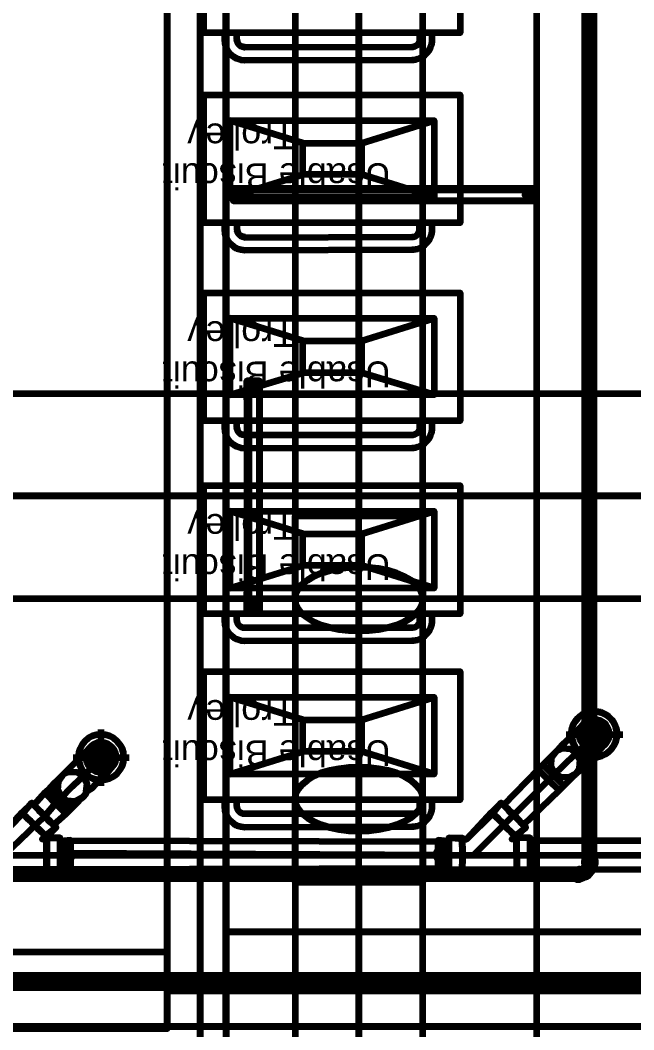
# Model space of a CAD drawing. Extents: x 0 to 1153, y 0 to 816.
# Drawn here: x 525.7 to 541.2, y 390.29 to 415.79 of the extents above; entities that cross this region are included whole.
import ezdxf

# ---------------------------------------------------------------- set-up
doc = ezdxf.new("R2010")
doc.units = 0
doc.header["$MEASUREMENT"] = 0
for name, color, linetype in [('Arch', 7, 'Continuous'), ('Hatch', 7, 'Continuous'), ('HVAC', 7, 'Continuous'), ('PIPE', 7, 'Continuous')]:
    doc.layers.add(name, color=color, linetype=linetype)
doc.styles.add('Arial', font='arial.ttf')

msp = doc.modelspace()

# ---------------------------------------------------------------- linework, layer by layer
at = {"layer": 'Arch', "color": 11, "linetype": 'Continuous', "lineweight": 211}
msp.add_line((538.755, 361.77), (538.755, 717.391), dxfattribs=at)
for points in [[(680.413, 571.108), (495.131, 571.108), (495.131, 427.429), (530.892, 427.429), (530.892, 390.377), (680.413, 390.377), (680.413, 438.446), (651.859, 438.446), (651.859, 484.897), (680.413, 484.897), (680.413, 571.108), (495.131, 571.108), (495.131, 427.429), (530.892, 427.429), (530.892, 390.377), (680.413, 390.377), (680.413, 438.446), (653.267, 438.446), (680.413, 438.446), (651.859, 438.446), (651.859, 484.897), (680.413, 484.897), (680.413, 571.108), (494.39, 571.108)], [(681.905, 390.377), (681.905, 484.897), (681.905, 390.377), (680.413, 390.377), (680.413, 388.885), (680.413, 390.377), (496.327, 390.377), (622.533, 390.377), (680.413, 390.377)], [(496.327, 427.429), (496.327, 425.947), (529.41, 425.947), (529.41, 391.276), (530.902, 391.276), (530.902, 425.947), (530.902, 390.377), (530.902, 425.947), (530.892, 427.429), (530.902, 427.429), (496.327, 427.429), (494.845, 427.429)], [(529.41, 425.947), (529.41, 392.25), (495.131, 392.25), (495.131, 425.947), (529.41, 425.947), (529.41, 392.25), (495.131, 392.25), (495.131, 425.947), (529.41, 425.947), (529.41, 390.313), (495.131, 390.313), (495.131, 425.947), (529.41, 425.947), (529.41, 390.313), (495.131, 390.313), (495.131, 425.947)], [(529.41, 390.377), (496.327, 390.377), (496.327, 425.947), (529.41, 425.947), (529.41, 390.377), (496.327, 390.377), (496.327, 425.947), (529.41, 425.947), (529.41, 390.377), (496.327, 390.377), (496.327, 425.947), (529.41, 425.947), (529.41, 390.377), (530.902, 390.377), (529.41, 390.377), (529.41, 425.947)], [(530.246, 425.101), (530.246, 388.885), (530.246, 425.101), (530.902, 425.101), (530.902, 388.885), (530.902, 425.101)], [(674.56, 391.276), (530.902, 391.276), (674.56, 391.276), (676.053, 391.276)]]:
    msp.add_lwpolyline(points, close=True, dxfattribs=at)
msp.add_lwpolyline([(530.902, 392.769), (674.56, 392.769), (530.902, 392.769), (530.902, 391.276)], dxfattribs=at)
at = {"layer": 'Hatch', "color": 251, "linetype": 'Continuous', "lineweight": 211}
for p, q in [((530.998, 413.258), (536.162, 413.258)), ((534.321, 412.686), (534.321, 411.893)), ((536.162, 411.321), (530.998, 411.321)), ((530.998, 408.263), (536.162, 408.263)), ((534.321, 407.691), (534.321, 406.887)), ((536.162, 406.326), (530.998, 406.326)), ((530.998, 403.394), (536.162, 403.394)), ((534.321, 402.823), (534.321, 402.018)), ((536.162, 401.447), (530.998, 401.447)), ((530.998, 398.695), (536.162, 398.695)), ((534.321, 398.124), (534.321, 397.32)), ((536.162, 396.748), (530.998, 396.748))]:
    msp.add_line(p, q, dxfattribs=at)
at = {"layer": 'Hatch', "color": 5, "linetype": 'Continuous', "lineweight": 211}
msp.add_line((504.635, 391.509), (614.839, 391.509), dxfattribs=at)
at = {"layer": 'Hatch', "color": 251, "linetype": 'Continuous', "lineweight": 211}
for points in [[(530.341, 418.698), (536.818, 418.698), (536.818, 415.47), (530.341, 415.47)], [(530.341, 413.904), (536.818, 413.904), (536.818, 410.676), (530.341, 410.676)], [(530.341, 408.908), (536.818, 408.908), (536.818, 405.67), (530.341, 405.67)], [(530.341, 404.04), (536.818, 404.04), (536.818, 400.801), (530.341, 400.801)], [(530.341, 399.341), (536.818, 399.341), (536.818, 396.102), (530.341, 396.102)]]:
    msp.add_lwpolyline(points, close=True, dxfattribs=at)
for points in [[(530.86, 415.47), (530.86, 415.306, 0.414203), (531.379, 414.782), (535.596, 414.793, 0.414237), (536.109, 415.306), (536.109, 415.47)], [(530.86, 410.676), (530.86, 410.512, 0.4142), (531.379, 409.988), (535.596, 409.999, 0.414233), (536.109, 410.512), (536.109, 410.676)], [(531.178, 410.676), (531.178, 410.512), (531.187, 410.45), (531.215, 410.396), (531.27, 410.345), (531.326, 410.322), (531.379, 410.305), (535.596, 410.317, 0.414195), (535.791, 410.512), (535.792, 410.676)], [(530.86, 405.67), (530.86, 405.506, 0.414204), (531.379, 404.982), (535.596, 404.993, 0.414237), (536.109, 405.506), (536.109, 405.67)], [(530.86, 400.801), (530.86, 400.637, 0.4142), (531.379, 400.113), (535.596, 400.124, 0.414234), (536.109, 400.637), (536.109, 400.801)], [(530.86, 396.102), (530.86, 395.938, 0.414204), (531.379, 395.414), (535.596, 395.425, 0.414236), (536.109, 395.938), (536.109, 396.102)]]:
    msp.add_lwpolyline(points, format="xyb", dxfattribs=at)
for points in [[(535.792, 415.47), (535.786, 415.259), (535.762, 415.203), (535.723, 415.157), (535.672, 415.125), (535.612, 415.111), (531.379, 415.1), (531.326, 415.116), (531.27, 415.139), (531.215, 415.19), (531.187, 415.244), (531.178, 415.306), (531.178, 415.47)], [(531.373, 415.11), (531.311, 415.12), (531.258, 415.148), (531.215, 415.19), (531.187, 415.244), (531.18, 415.274)], [(532.839, 412.686), (534.321, 412.686), (536.162, 413.258), (536.162, 411.321), (534.321, 411.893), (532.839, 411.893), (532.839, 412.686), (530.998, 413.258), (530.998, 411.321), (532.839, 411.893)], [(531.373, 410.316), (531.311, 410.326), (531.258, 410.354), (531.215, 410.396), (531.187, 410.45), (531.18, 410.48)], [(532.839, 407.691), (534.321, 407.691), (536.162, 408.263), (536.162, 406.326), (534.321, 406.887), (532.839, 406.887), (532.839, 407.691), (530.998, 408.263), (530.998, 406.326), (532.839, 406.887)], [(535.792, 405.67), (535.786, 405.459), (535.762, 405.403), (535.723, 405.357), (535.672, 405.325), (535.612, 405.311), (531.379, 405.31), (531.326, 405.316), (531.27, 405.339), (531.215, 405.39), (531.187, 405.444), (531.178, 405.506), (531.178, 405.67)], [(531.373, 405.31), (531.311, 405.32), (531.258, 405.348), (531.215, 405.39), (531.187, 405.444), (531.18, 405.474)], [(532.839, 402.823), (534.321, 402.823), (536.162, 403.394), (536.162, 401.447), (534.321, 402.018), (532.839, 402.018), (532.839, 402.823), (530.998, 403.394), (530.998, 401.447), (532.839, 402.018)], [(535.792, 400.801), (535.786, 400.59), (535.762, 400.534), (535.723, 400.489), (535.672, 400.457), (535.612, 400.442), (531.379, 400.442), (531.326, 400.447), (531.27, 400.471), (531.215, 400.522), (531.187, 400.575), (531.178, 400.637), (531.178, 400.801)], [(531.373, 400.442), (531.311, 400.452), (531.258, 400.479), (531.215, 400.522), (531.187, 400.575), (531.18, 400.606)], [(532.839, 398.124), (534.321, 398.124), (536.162, 398.695), (536.162, 396.748), (534.321, 397.32), (532.839, 397.32), (532.839, 398.124), (530.998, 398.695), (530.998, 396.748), (532.839, 397.32)], [(535.792, 396.102), (535.786, 395.891), (535.762, 395.835), (535.723, 395.79), (535.672, 395.758), (535.612, 395.743), (531.379, 395.743), (531.326, 395.748), (531.27, 395.772), (531.215, 395.823), (531.187, 395.876), (531.178, 395.938), (531.178, 396.102)], [(531.373, 395.743), (531.311, 395.753), (531.258, 395.78), (531.215, 395.823), (531.187, 395.876), (531.18, 395.907)]]:
    msp.add_lwpolyline(points, dxfattribs=at)
at = {"layer": 'Hatch', "color": 5, "linetype": 'Continuous', "lineweight": 211}
for points in [[(614.839, 391.361), (504.635, 391.361), (614.839, 391.35), (614.839, 391.668), (614.839, 391.361), (614.839, 391.668), (614.839, 391.35), (504.635, 391.35), (504.635, 391.668), (504.635, 391.361), (504.635, 391.668), (504.635, 391.35)], [(504.635, 391.668), (614.839, 391.668), (504.635, 391.668), (614.839, 391.668)]]:
    msp.add_lwpolyline(points, close=True, dxfattribs=at)
at = {"layer": 'HVAC', "color": 6, "linetype": 'Continuous', "lineweight": 211}
msp.add_line((534.257, 401.172), (534.257, 403.278), dxfattribs=at)
for points in [[(534.257, 423.587), (534.257, 423.873), (534.257, 423.587), (534.257, 421.481), (534.257, 403.278), (534.257, 421.481)], [(532.649, 421.481), (532.649, 403.278), (535.877, 403.278), (535.877, 401.172), (535.877, 403.278), (532.649, 403.278), (535.877, 403.278), (532.649, 403.278), (532.649, 401.172), (532.649, 396.124), (532.659, 396.251), (532.723, 396.367), (532.818, 396.483), (532.956, 396.6), (533.114, 396.695), (533.305, 396.78), (533.527, 396.843), (533.76, 396.886), (534.003, 396.917), (534.257, 396.928), (534.511, 396.917), (534.755, 396.886), (534.998, 396.843), (535.21, 396.78), (535.4, 396.695), (535.57, 396.6), (535.697, 396.483), (535.802, 396.367), (535.855, 396.251), (535.877, 396.124), (535.877, 394.018), (535.877, 396.124), (535.855, 395.997), (535.802, 395.87), (535.697, 395.753), (535.57, 395.647), (535.4, 395.552), (535.21, 395.467), (534.998, 395.404), (534.755, 395.351), (534.511, 395.319), (534.257, 395.309), (534.003, 395.319), (533.76, 395.351), (533.527, 395.404), (533.305, 395.467), (533.114, 395.552), (532.956, 395.647), (532.818, 395.753), (532.723, 395.87), (532.659, 395.997), (532.649, 396.124), (532.649, 394.018), (532.649, 389.964)], [(535.877, 389.964), (535.877, 394.018), (535.877, 396.124), (535.877, 401.172), (535.877, 403.278), (535.877, 421.481)], [(531.209, 411.438), (531.271, 411.378), (531.178, 411.385), (531.209, 411.438), (531.271, 411.378), (531.178, 411.385), (531.209, 411.438), (531.271, 411.378), (531.209, 411.332), (531.271, 411.378), (531.209, 411.438), (531.178, 411.385), (531.209, 411.332), (531.271, 411.378), (531.209, 411.438), (531.178, 411.385), (531.209, 411.332), (531.271, 411.378), (531.209, 411.438), (531.178, 411.385), (531.209, 411.332), (531.271, 411.378), (531.209, 411.438), (531.178, 411.385), (531.209, 411.332), (531.271, 411.378), (531.209, 411.438), (531.178, 411.385), (531.209, 411.332), (531.271, 411.378), (531.209, 411.438), (531.178, 411.385), (531.209, 411.332), (531.271, 411.378), (531.209, 411.438), (531.178, 411.385)], [(538.491, 411.438), (538.552, 411.378), (538.459, 411.385), (538.491, 411.438), (538.552, 411.378), (538.459, 411.385), (538.491, 411.438), (538.552, 411.378), (538.491, 411.332), (538.552, 411.378), (538.491, 411.438), (538.459, 411.385), (538.491, 411.332), (538.552, 411.378), (538.491, 411.438), (538.459, 411.385), (538.491, 411.332), (538.552, 411.378), (538.491, 411.438), (538.459, 411.385), (538.491, 411.332), (538.552, 411.378), (538.491, 411.438), (538.459, 411.385), (538.491, 411.332), (538.552, 411.378), (538.491, 411.438), (538.459, 411.385), (538.491, 411.332), (538.552, 411.378), (538.491, 411.438), (538.459, 411.385), (538.491, 411.332), (538.552, 411.378), (538.491, 411.438), (538.459, 411.385)], [(531.082, 411.226), (538.681, 411.226), (531.082, 411.226)], [(531.537, 406.495), (531.599, 406.566), (531.537, 406.495), (531.599, 406.566), (531.537, 406.495), (531.599, 406.566), (531.643, 406.495), (531.599, 406.566), (531.537, 406.495), (531.59, 406.463), (531.643, 406.495), (531.599, 406.566), (531.537, 406.495), (531.59, 406.463), (531.643, 406.495), (531.599, 406.566), (531.537, 406.495), (531.59, 406.463), (531.643, 406.495), (531.599, 406.566), (531.537, 406.495), (531.59, 406.463), (531.643, 406.495), (531.599, 406.566), (531.537, 406.495), (531.59, 406.463), (531.643, 406.495), (531.599, 406.566), (531.537, 406.495), (531.59, 406.463), (531.643, 406.495), (531.599, 406.566), (531.537, 406.495), (531.59, 406.463)], [(531.749, 400.865), (531.749, 406.686), (531.749, 400.865)], [(517.917, 401.182), (560.165, 401.182), (561.149, 401.182), (561.149, 406.358), (560.165, 406.358), (517.917, 406.358)], [(517.917, 403.775), (560.165, 403.775), (517.917, 403.775)], [(534.257, 394.018), (534.257, 396.124), (534.257, 401.172), (534.257, 396.124)], [(531.537, 400.992), (531.599, 401.063), (531.537, 400.992), (531.599, 401.063), (531.537, 400.992), (531.599, 401.063), (531.643, 400.992), (531.599, 401.063), (531.537, 400.992), (531.59, 400.96), (531.643, 400.992), (531.599, 401.063), (531.537, 400.992), (531.59, 400.96), (531.643, 400.992), (531.599, 401.063), (531.537, 400.992), (531.59, 400.96), (531.643, 400.992), (531.599, 401.063), (531.537, 400.992), (531.59, 400.96), (531.643, 400.992), (531.599, 401.063), (531.537, 400.992), (531.59, 400.96), (531.643, 400.992), (531.599, 401.063), (531.537, 400.992), (531.59, 400.96), (531.643, 400.992), (531.599, 401.063), (531.537, 400.992), (531.59, 400.96)], [(534.257, 389.964), (534.257, 394.018), (534.257, 389.964)]]:
    msp.add_lwpolyline(points, dxfattribs=at)
for points in [[(538.681, 411.501), (531.082, 411.501), (538.681, 411.543), (538.681, 411.226), (538.681, 411.543), (531.082, 411.543), (531.082, 411.226), (531.082, 411.543)], [(531.474, 406.686), (531.474, 400.865), (531.431, 406.686), (531.749, 406.686), (531.431, 406.686), (531.431, 400.865), (531.749, 400.865), (531.431, 400.865)], [(532.659, 401.045), (532.649, 401.172), (532.659, 401.299), (532.723, 401.426), (532.818, 401.542), (532.956, 401.648), (533.114, 401.743), (533.305, 401.828), (533.527, 401.891), (533.76, 401.944), (534.003, 401.966), (534.257, 401.976), (534.511, 401.966), (534.755, 401.944), (534.998, 401.891), (535.21, 401.828), (535.4, 401.743), (535.57, 401.648), (535.697, 401.542), (535.802, 401.426), (535.855, 401.299), (535.877, 401.172), (535.855, 401.045), (535.802, 400.918), (535.697, 400.801), (535.57, 400.696), (535.4, 400.6), (535.21, 400.516), (534.998, 400.452), (534.755, 400.399), (534.511, 400.378), (534.257, 400.368), (534.003, 400.378), (533.76, 400.399), (533.527, 400.452), (533.305, 400.516), (533.114, 400.6), (532.956, 400.696), (532.818, 400.801), (532.723, 400.918), (532.659, 401.045), (532.649, 401.172), (532.649, 403.278), (535.877, 403.278), (532.649, 403.278), (535.877, 403.278), (532.649, 403.278), (532.649, 401.172), (532.659, 401.299), (532.723, 401.426), (532.818, 401.542), (532.956, 401.648), (533.114, 401.743), (533.305, 401.828), (533.527, 401.891), (533.76, 401.944), (534.003, 401.966), (534.257, 401.976), (534.511, 401.966), (534.755, 401.944), (534.998, 401.891), (535.21, 401.828), (535.4, 401.743), (535.57, 401.648), (535.697, 401.542), (535.802, 401.426), (535.855, 401.299), (535.877, 401.172), (535.855, 401.045), (535.802, 400.918), (535.697, 400.801), (535.57, 400.696), (535.4, 400.6), (535.21, 400.516), (534.998, 400.452), (534.755, 400.399), (534.511, 400.378), (534.257, 400.368), (534.003, 400.378), (533.76, 400.399), (533.527, 400.452), (533.305, 400.516), (533.114, 400.6), (532.956, 400.696), (532.818, 400.801), (532.723, 400.918), (532.659, 401.045), (532.649, 401.172), (532.659, 401.299), (532.723, 401.426), (532.818, 401.542), (532.956, 401.648), (533.114, 401.743), (533.305, 401.828), (533.527, 401.891), (533.76, 401.944), (534.003, 401.966), (534.257, 401.976), (534.511, 401.966), (534.755, 401.944), (534.998, 401.891), (535.21, 401.828), (535.4, 401.743), (535.57, 401.648), (535.697, 401.542), (535.802, 401.426), (535.855, 401.299), (535.877, 401.172), (535.855, 401.045), (535.802, 400.918), (535.697, 400.801), (535.57, 400.696), (535.4, 400.6), (535.21, 400.516), (534.998, 400.452), (534.755, 400.399), (534.511, 400.378), (534.257, 400.368), (534.003, 400.378), (533.76, 400.399), (533.527, 400.452), (533.305, 400.516), (533.114, 400.6), (532.956, 400.696), (532.818, 400.801), (532.723, 400.918), (532.659, 401.045), (532.723, 400.918), (532.818, 400.801), (532.956, 400.696), (533.114, 400.6), (533.305, 400.516), (533.527, 400.452), (533.76, 400.399), (534.003, 400.378), (534.257, 400.368), (534.511, 400.378), (534.755, 400.399), (534.998, 400.452), (535.21, 400.516), (535.4, 400.6), (535.57, 400.696), (535.697, 400.801), (535.802, 400.918), (535.855, 401.045), (535.877, 401.172), (535.855, 401.299), (535.802, 401.426), (535.697, 401.542), (535.57, 401.648), (535.4, 401.743), (535.21, 401.828), (534.998, 401.891), (534.755, 401.944), (534.511, 401.966), (534.257, 401.976), (534.003, 401.966), (533.76, 401.944), (533.527, 401.891), (533.305, 401.828), (533.114, 401.743), (532.956, 401.648), (532.818, 401.542), (532.723, 401.426), (532.659, 401.299), (532.649, 401.172)], [(535.877, 394.018), (532.649, 394.018), (532.649, 396.124), (532.659, 396.251), (532.723, 396.367), (532.818, 396.483), (532.956, 396.6), (533.114, 396.695), (533.305, 396.78), (533.527, 396.843), (533.76, 396.886), (534.003, 396.917), (534.257, 396.928), (534.511, 396.917), (534.755, 396.886), (534.998, 396.843), (535.21, 396.78), (535.4, 396.695), (535.57, 396.6), (535.697, 396.483), (535.802, 396.367), (535.855, 396.251), (535.877, 396.124), (535.855, 395.997), (535.802, 395.87), (535.697, 395.753), (535.57, 395.647), (535.4, 395.552), (535.21, 395.467), (534.998, 395.404), (534.755, 395.351), (534.511, 395.319), (534.257, 395.309), (534.003, 395.319), (533.76, 395.351), (533.527, 395.404), (533.305, 395.467), (533.114, 395.552), (532.956, 395.647), (532.818, 395.753), (532.723, 395.87), (532.659, 395.997), (532.649, 396.124), (532.659, 396.251), (532.723, 396.367), (532.818, 396.483), (532.956, 396.6), (533.114, 396.695), (533.305, 396.78), (533.527, 396.843), (533.76, 396.886), (534.003, 396.917), (534.257, 396.928), (534.511, 396.917), (534.755, 396.886), (534.998, 396.843), (535.21, 396.78), (535.4, 396.695), (535.57, 396.6), (535.697, 396.483), (535.802, 396.367), (535.855, 396.251), (535.877, 396.124), (535.855, 395.997), (535.802, 395.87), (535.697, 395.753), (535.57, 395.647), (535.4, 395.552), (535.21, 395.467), (534.998, 395.404), (534.755, 395.351), (534.511, 395.319), (534.257, 395.309), (534.003, 395.319), (533.76, 395.351), (533.527, 395.404), (533.305, 395.467), (533.114, 395.552), (532.956, 395.647), (532.818, 395.753), (532.723, 395.87), (532.659, 395.997), (532.649, 396.124), (532.649, 394.018), (535.877, 394.018), (532.649, 394.018), (535.877, 394.018), (532.649, 394.018), (535.877, 394.018), (532.649, 394.018)], [(532.659, 395.997), (532.723, 395.87), (532.818, 395.753), (532.956, 395.647), (533.114, 395.552), (533.305, 395.467), (533.527, 395.404), (533.76, 395.351), (534.003, 395.319), (534.257, 395.309), (534.511, 395.319), (534.755, 395.351), (534.998, 395.404), (535.21, 395.467), (535.4, 395.552), (535.57, 395.647), (535.697, 395.753), (535.802, 395.87), (535.855, 395.997), (535.877, 396.124), (535.855, 396.251), (535.802, 396.367), (535.697, 396.483), (535.57, 396.6), (535.4, 396.695), (535.21, 396.78), (534.998, 396.843), (534.755, 396.886), (534.511, 396.917), (534.257, 396.928), (534.003, 396.917), (533.76, 396.886), (533.527, 396.843), (533.305, 396.78), (533.114, 396.695), (532.956, 396.6), (532.818, 396.483), (532.723, 396.367), (532.659, 396.251), (532.649, 396.124)]]:
    msp.add_lwpolyline(points, close=True, dxfattribs=at)
for p in [(531.178, 411.385), (531.178, 411.385), (531.178, 411.385), (531.209, 411.332), (531.209, 411.332), (531.209, 411.332), (531.273, 411.438), (531.273, 411.438), (531.273, 411.438), (531.273, 411.332), (531.273, 411.332), (531.273, 411.332), (531.304, 411.385), (531.304, 411.385), (531.304, 411.385), (538.459, 411.385), (538.459, 411.385), (538.459, 411.385), (538.491, 411.332), (538.491, 411.332), (538.491, 411.332), (538.554, 411.438), (538.554, 411.438), (538.554, 411.438), (538.554, 411.332), (538.554, 411.332), (538.554, 411.332), (538.586, 411.385), (538.586, 411.385), (538.586, 411.385), (531.537, 406.548), (531.537, 406.548), (531.537, 406.548), (531.59, 406.58), (531.59, 406.58), (531.59, 406.58), (531.643, 406.548), (531.643, 406.548), (531.643, 406.548), (531.643, 406.495), (531.643, 406.495), (531.643, 406.495), (531.59, 406.463), (531.59, 406.463), (531.59, 406.463), (531.537, 401.055), (531.537, 401.055), (531.537, 401.055), (531.59, 401.087), (531.59, 401.087), (531.59, 401.087), (531.59, 400.96), (531.59, 400.96), (531.59, 400.96), (531.643, 401.055), (531.643, 401.055), (531.643, 401.055), (531.643, 400.992), (531.643, 400.992), (531.643, 400.992)]:
    msp.add_point(p, dxfattribs=at)
at = {"layer": 'PIPE', "color": 3, "linetype": 'Continuous', "lineweight": 211}
for p, q in [((540.184, 399.5), (540.004, 399.5)), ((540.205, 397.044), (540.205, 398.473)), ((527.749, 396.452), (527.749, 397.88)), ((539.496, 397.753), (540.925, 397.753)), ((527.039, 397.171), (528.458, 397.171)), ((539.21, 397.288), (539.168, 397.245)), ((526.754, 396.706), (526.711, 396.663)), ((539.708, 396.716), (539.739, 396.759)), ((527.24, 396.134), (527.283, 396.166)), ((526.722, 395.891), (526.68, 395.923)), ((538.184, 395.213), (538.205, 395.192)), ((538.247, 395.076), (538.237, 395.139)), ((536.416, 394.822), (536.258, 394.822)), ((538.586, 394.346), (538.586, 394.705)), ((539.634, 394.134), (539.634, 394.314))]:
    msp.add_line(p, q, dxfattribs=at)
for points in [[(539.761, 394.219), (539.829, 394.229), (539.892, 394.237), (539.949, 394.258), (540.013, 394.305), (540.06, 394.369), (540.081, 394.426), (540.099, 394.483), (540.099, 394.568), (540.099, 422.741), (540.099, 394.568), (540.205, 394.568), (540.205, 422.741)], [(539.962, 422.741), (539.962, 394.568), (539.962, 394.483), (539.962, 394.568), (540.205, 394.568), (540.237, 394.483), (540.237, 394.568), (539.962, 394.568), (540.099, 394.568)], [(540.184, 399.33), (540.004, 399.33), (540.004, 399.5), (540.004, 399.33), (540.004, 399.5), (540.184, 399.5), (540.184, 399.33), (540.184, 399.5), (540.184, 399.33), (540.004, 399.33), (540.004, 399.5), (540.004, 399.33), (540.046, 399.5), (540.142, 399.5), (540.184, 399.33), (540.184, 399.5), (540.184, 399.33), (540.036, 399.415), (540.098, 399.468), (540.163, 399.415), (540.036, 399.415), (540.163, 399.415), (540.184, 399.33), (540.086, 399.32), (540.004, 399.33), (540.036, 399.415), (540.018, 399.486), (540.062, 399.516), (540.118, 399.518), (540.165, 399.491), (540.163, 399.415), (540.105, 399.374), (540.036, 399.415), (540.163, 399.415), (540.036, 399.415), (540.008, 399.473), (540.036, 399.415), (540.008, 399.473), (540.048, 399.51), (540.102, 399.52), (540.153, 399.501), (540.163, 399.415), (540.184, 399.33), (540.126, 399.325), (540.07, 399.323), (540.004, 399.33), (540.036, 399.415), (540.079, 399.465), (540.163, 399.415), (540.036, 399.415), (540.163, 399.415), (540.184, 399.33), (540.163, 399.415), (540.184, 399.33), (540.086, 399.32), (540.004, 399.33), (540.036, 399.415), (540.018, 399.486), (540.062, 399.516), (540.118, 399.518), (540.165, 399.491), (540.163, 399.415), (540.105, 399.374), (540.036, 399.415), (540.163, 399.415), (540.036, 399.415), (540.008, 399.473), (540.036, 399.415), (540.008, 399.473), (540.048, 399.51), (540.102, 399.52), (540.153, 399.501), (540.163, 399.415), (540.184, 399.33), (540.126, 399.325), (540.07, 399.323), (540.004, 399.33), (540.036, 399.415), (540.153, 399.501), (540.102, 399.52), (540.046, 399.5), (540.004, 399.33), (540.184, 399.33), (540.163, 399.415), (540.184, 399.5), (540.184, 399.33), (540.142, 399.5), (540.046, 399.5), (540.004, 399.33), (540.036, 399.415), (540.163, 399.415), (540.079, 399.465), (540.036, 399.415), (540.098, 399.468), (540.163, 399.415), (540.105, 399.467), (540.036, 399.415), (540.163, 399.415), (540.163, 399.415), (540.036, 399.415), (540.163, 399.415), (540.036, 399.415), (540.163, 399.415)], [(540.2, 398.029), (540.163, 398.069), (540.131, 397.986), (540.06, 397.977), (540.02, 397.926), (539.969, 397.938), (539.957, 397.887), (539.909, 397.836), (539.86, 397.798), (539.844, 397.857), (539.905, 397.85), (539.954, 397.892), (540.005, 397.94), (540.02, 397.887), (540.058, 397.852), (540.12, 397.87), (540.058, 397.852), (540.094, 397.806)], [(540.2, 397.891), (540.131, 397.849), (540.058, 397.852), (540.008, 397.875), (539.952, 397.898), (539.994, 397.943), (540.022, 397.892), (539.955, 397.89), (539.908, 397.839), (539.956, 397.789), (539.963, 397.725), (540.014, 397.75), (540.064, 397.707), (540.127, 397.702), (540.097, 397.648), (540.059, 397.696), (540.12, 397.711), (540.163, 397.762), (540.214, 397.793), (540.231, 397.739), (540.214, 397.793), (540.164, 397.768), (540.131, 397.849), (540.091, 397.806), (540.06, 397.858), (540.131, 397.849), (540.2, 397.891), (540.167, 397.945), (540.23, 397.95), (540.164, 397.937), (540.113, 397.96), (540.058, 397.983), (540.1, 398.028), (540.127, 397.975), (540.163, 398.072), (540.217, 398.099), (540.231, 398.046), (540.286, 398.013), (540.349, 398.009), (540.402, 397.938), (540.458, 397.916), (540.509, 397.855), (540.571, 397.85), (540.544, 397.796), (540.502, 397.842), (540.452, 397.885), (540.389, 397.89), (540.35, 397.829), (540.29, 397.817), (540.302, 397.877), (540.353, 397.843), (540.319, 397.806), (540.346, 397.865), (540.386, 397.916), (540.336, 397.96), (540.28, 397.983), (540.2, 397.891), (540.164, 397.937), (540.222, 397.958), (540.2, 397.891), (540.234, 397.942), (540.279, 397.995), (540.23, 398.044), (540.167, 398.049), (540.194, 398.102), (540.236, 398.057), (540.286, 398.013), (540.349, 398.009), (540.325, 397.956), (540.402, 397.938), (540.458, 397.916), (540.425, 397.87), (540.509, 397.855), (540.571, 397.85), (540.544, 397.796), (540.47, 397.756), (540.418, 397.725), (540.469, 397.75), (540.519, 397.727), (540.574, 397.704), (540.532, 397.659), (540.506, 397.712), (540.568, 397.717), (540.547, 397.659), (540.459, 397.624), (540.41, 397.586), (540.394, 397.645), (540.336, 397.653), (540.28, 397.676), (540.23, 397.737), (540.167, 397.742), (540.191, 397.795), (540.237, 397.756), (540.164, 397.768), (540.131, 397.849), (540.097, 397.806), (540.058, 397.852), (540.008, 397.875), (539.957, 397.887), (539.909, 397.836), (539.875, 397.796), (539.958, 397.79), (540.014, 397.768), (539.972, 397.722), (539.945, 397.776), (539.906, 397.681), (539.846, 397.669), (539.855, 397.728), (539.856, 397.891), (539.94, 398.029)], [(540.2, 398.113), (540.255, 398.104), (540.303, 398.08), (540.341, 398.042), (540.361, 398.007)], [(539.898, 397.572), (539.863, 397.647), (539.85, 397.701), (539.903, 397.715), (539.863, 397.647), (539.898, 397.572), (539.949, 397.508), (540.037, 397.444), (540.088, 397.422), (540.142, 397.409), (540.2, 397.404), (540.145, 397.413), (540.086, 397.446), (540.045, 397.499), (540.027, 397.55), (540.027, 397.607), (540.045, 397.659), (539.988, 397.658), (540.023, 397.609), (540.067, 397.692), (540.108, 397.727), (540.158, 397.748), (540.094, 397.722), (540.128, 397.67), (540.068, 397.658), (540.128, 397.699), (540.171, 397.751), (540.242, 397.769), (540.288, 397.819), (540.29, 397.87), (540.34, 397.871), (540.28, 397.852), (540.316, 397.806), (540.255, 397.773), (540.303, 397.798), (540.341, 397.835), (540.386, 397.898), (540.348, 397.847), (540.369, 397.897), (540.374, 397.953), (540.288, 397.967), (540.313, 397.955)], [(540.538, 397.796), (540.504, 397.847), (540.504, 397.847)], [(539.978, 397.796), (540.012, 397.744), (539.951, 397.733), (539.978, 397.796), (539.96, 397.726), (540.012, 397.744), (540.062, 397.704), (540.022, 397.607), (540.045, 397.499), (540.086, 397.446), (540.145, 397.413), (540.2, 397.425), (540.166, 397.477), (540.226, 397.489), (540.164, 397.471), (540.113, 397.505), (540.058, 397.528), (540.008, 397.59), (539.952, 397.612), (539.902, 397.673), (539.839, 397.678), (539.866, 397.732), (539.908, 397.686), (539.958, 397.643), (540.02, 397.641), (540.01, 397.591), (540.074, 397.568), (540.163, 397.597), (540.222, 397.63), (540.163, 397.597), (540.211, 397.635), (540.163, 397.597), (540.2, 397.563)], [(540.205, 397.753), (540.205, 397.753), (540.205, 397.753)], [(540.316, 397.499), (540.281, 397.548), (540.34, 397.565), (540.388, 397.607), (540.422, 397.584)], [(540.433, 397.796), (540.47, 397.756), (540.517, 397.725), (540.454, 397.641), (540.405, 397.654), (540.283, 397.668), (540.31, 397.721), (540.283, 397.668), (540.316, 397.648)], [(527.965, 397.277), (527.931, 397.329), (527.884, 397.253), (527.846, 397.216), (527.798, 397.191), (527.86, 397.214), (527.825, 397.265), (527.886, 397.277), (527.881, 397.221), (527.877, 397.284), (527.824, 397.239), (527.785, 397.187), (527.743, 397.14), (527.709, 397.191), (527.769, 397.203), (527.707, 397.186), (527.657, 397.229), (527.594, 397.234), (527.618, 397.287), (527.663, 397.245), (527.591, 397.26), (527.54, 397.283), (527.452, 397.237), (527.501, 397.208), (527.557, 397.186), (527.515, 397.14), (527.488, 397.194), (527.547, 397.15), (527.599, 397.116), (527.601, 397.066), (527.555, 397.014), (527.495, 397.002), (527.507, 397.063), (527.435, 397.071), (527.379, 397.094), (527.399, 397.298), (527.484, 397.436), (527.556, 397.478), (527.631, 397.513), (527.686, 397.527), (527.706, 397.476), (527.743, 397.436)], [(527.521, 397.214), (527.555, 397.162), (527.495, 397.15), (527.555, 397.162), (527.651, 397.064), (527.651, 397.064), (527.555, 397.014), (527.495, 397.002), (527.507, 397.063), (527.558, 397.028), (527.485, 397.037), (527.435, 397.071), (527.379, 397.094), (527.421, 397.139), (527.447, 397.083), (527.521, 397.214), (527.435, 397.209), (527.379, 397.231), (527.421, 397.277), (527.521, 397.214), (527.59, 397.254), (527.641, 397.285), (527.658, 397.231), (527.641, 397.285), (527.591, 397.26), (527.54, 397.283), (527.486, 397.302), (527.524, 397.351), (527.555, 397.3), (527.491, 397.292), (527.452, 397.24), (527.521, 397.214), (527.507, 397.142), (527.555, 397.162), (527.651, 397.064), (527.651, 397.064), (527.651, 397.064), (527.651, 397.064), (527.651, 397.064), (527.627, 397.129)], [(527.39, 397.206), (527.399, 397.262), (527.417, 397.315), (527.457, 397.386), (527.512, 397.446), (527.58, 397.492), (527.512, 397.446), (527.457, 397.386), (527.417, 397.315), (527.399, 397.262), (527.39, 397.206), (527.399, 397.262), (527.452, 397.243), (527.39, 397.206), (527.415, 397.14), (527.45, 397.091), (527.437, 397.073)], [(527.627, 397.214), (527.59, 397.254), (527.485, 397.323), (527.54, 397.346), (527.485, 397.323), (527.521, 397.277)], [(527.631, 397.513), (527.686, 397.527), (527.743, 397.531), (527.798, 397.522), (527.846, 397.497), (527.884, 397.46), (527.913, 397.398), (527.917, 397.342), (527.904, 397.289), (527.917, 397.342), (527.913, 397.398), (527.86, 397.362), (527.825, 397.413), (527.828, 397.418)], [(540.2, 397.404), (540.142, 397.409), (540.088, 397.422), (540.037, 397.444), (539.969, 397.489)], [(527.965, 397.214), (528, 397.162), (527.939, 397.15), (527.965, 397.214), (527.879, 397.219), (527.824, 397.242), (527.78, 397.18), (527.731, 397.141), (527.715, 397.201), (527.776, 397.194), (527.749, 397.14), (527.018, 396.441), (526.711, 396.124), (526.447, 396.399), (526.711, 396.124), (526.976, 395.859), (526.754, 396.166), (526.881, 396.081), (527.092, 396.071), (527.283, 396.166), (527.367, 396.261), (527.293, 396.177), (527.24, 396.134), (527.135, 396.018), (526.976, 395.859), (526.711, 396.124), (526.595, 396.007), (526.33, 396.282), (526.595, 396.007), (526.86, 395.743), (526.595, 396.007), (526.68, 395.923), (526.754, 395.848), (526.817, 395.795), (526.595, 396.007), (526.468, 396.145), (526.404, 396.208), (526.341, 396.261), (526.468, 396.134), (526.5, 396.092), (526.542, 396.05), (526.595, 396.007)], [(527.521, 397.066), (527.555, 397.014), (527.588, 396.916), (527.663, 396.842), (527.663, 396.842), (527.743, 396.822)], [(527.86, 397.055), (527.825, 397.106), (527.886, 397.118), (527.86, 397.055), (527.933, 397.045), (527.985, 397.06), (527.934, 397.048), (527.884, 396.972), (527.824, 396.955), (527.86, 396.907)], [(528.071, 397.066), (528.036, 397.114), (528.036, 397.114)], [(528.071, 397.203), (528.037, 397.255), (528.037, 397.255)], [(527.743, 396.97), (527.708, 397.019), (527.767, 397.035), (527.743, 396.97), (527.765, 397.037), (527.708, 397.019), (527.673, 396.955), (527.63, 396.864), (527.688, 396.831), (527.743, 396.833), (527.709, 396.884), (527.769, 396.896), (527.707, 396.879), (527.673, 396.955), (527.601, 396.935), (527.673, 396.955), (527.637, 396.981)], [(537.157, 394.705), (538.163, 395.711), (539.052, 396.6), (538.163, 395.711), (538.417, 395.467), (539.316, 396.335), (539.433, 396.452), (538.903, 396.981), (538.787, 396.864), (537.908, 395.965), (538.163, 395.711), (538.417, 395.467), (538.332, 395.541), (538.279, 395.594), (538.226, 395.658), (538.163, 395.711), (537.908, 395.965), (537.856, 396.028), (537.612, 395.785), (536.988, 395.108), (536.871, 395.108), (536.533, 395.139), (536.871, 395.139), (536.871, 394.303), (536.533, 394.271), (536.871, 394.271), (538.237, 394.303), (538.586, 394.271), (538.237, 394.271), (536.871, 394.303), (536.871, 394.451), (536.882, 394.515), (536.882, 394.907), (536.871, 394.97), (536.871, 395.139), (536.871, 394.271), (536.871, 394.473), (536.882, 394.525), (536.882, 394.885), (536.871, 394.949), (536.871, 395.108), (536.871, 394.303), (536.871, 394.473), (536.882, 394.525), (536.882, 394.885), (536.871, 394.949), (536.871, 395.108), (536.988, 395.108), (537.644, 395.753), (537.856, 396.028), (537.908, 395.975), (537.951, 395.933), (537.993, 395.891), (538.046, 395.827), (538.163, 395.711), (538.258, 395.637), (538.311, 395.584), (538.353, 395.531), (538.417, 395.457), (538.469, 395.414), (538.237, 395.161), (538.586, 395.139), (538.237, 395.139), (538.12, 395.108), (538.205, 395.192), (538.48, 395.404), (538.427, 395.457), (538.353, 395.531), (538.427, 395.457), (538.48, 395.404), (538.427, 395.457), (538.353, 395.531), (538.311, 395.584), (538.258, 395.637), (538.163, 395.711), (538.088, 395.806), (538.036, 395.859), (537.951, 395.933), (537.877, 396.007), (537.951, 395.933), (538.036, 395.859), (538.088, 395.806), (538.163, 395.711), (538.046, 395.827), (537.993, 395.891), (537.951, 395.933), (537.877, 395.997), (537.951, 395.933), (537.993, 395.891)], [(525.293, 394.705), (526.32, 395.69), (526.373, 395.626), (526.426, 395.573), (526.479, 395.531), (526.606, 395.404), (526.341, 395.192), (526.256, 395.108), (526.373, 395.139), (526.711, 395.139), (526.362, 395.161), (526.606, 395.404), (526.553, 395.467), (526.86, 395.743), (526.976, 395.859), (526.711, 396.124), (526.447, 396.399), (526.33, 396.282), (526.045, 395.965), (525.992, 396.018), (525.748, 395.785), (525.124, 395.108)], [(525.124, 395.108), (525.769, 395.753), (525.992, 396.028), (526.034, 395.975), (526.32, 395.69), (526.595, 396.007), (526.32, 395.69), (526.034, 395.975), (526.436, 395.584), (526.479, 395.531), (526.606, 395.404), (526.531, 395.489), (526.479, 395.531), (526.436, 395.584), (526.076, 395.944), (526.034, 395.975), (525.992, 396.018), (526.034, 395.975), (525.992, 396.018), (526.203, 395.817), (526.246, 395.764), (526.32, 395.69), (526.373, 395.626), (526.426, 395.573), (526.479, 395.531), (526.606, 395.404)], [(525.791, 395.732), (525.844, 395.679), (525.791, 395.732), (525.748, 395.785), (525.844, 395.679), (525.875, 395.637), (525.928, 395.594), (525.981, 395.552), (526.14, 395.393), (526.182, 395.351), (526.224, 395.298), (526.267, 395.266), (526.33, 395.192), (525.971, 395.563), (525.928, 395.594), (525.844, 395.679), (525.748, 395.774), (525.844, 395.679), (525.875, 395.637), (525.928, 395.594), (525.992, 395.531), (526.045, 395.467), (526.108, 395.414), (526.362, 395.161), (526.108, 395.414), (526.045, 395.467), (525.992, 395.531), (525.928, 395.594), (525.875, 395.637), (525.844, 395.679), (525.748, 395.774), (525.844, 395.679), (525.928, 395.594), (525.971, 395.563), (526.32, 395.213), (526.224, 395.298), (526.172, 395.34), (526.129, 395.393), (526.076, 395.446), (525.928, 395.594), (525.875, 395.637), (525.844, 395.679), (525.791, 395.732), (525.844, 395.679), (525.875, 395.637), (525.928, 395.594), (525.981, 395.552), (526.14, 395.393), (526.182, 395.351), (526.224, 395.298), (526.267, 395.266), (526.33, 395.192), (526.373, 395.065), (526.362, 395.012), (526.362, 394.398), (526.373, 394.346), (526.373, 394.271), (526.373, 395.108), (526.373, 395.002), (526.362, 394.949), (526.362, 394.462), (526.373, 394.409), (526.373, 394.303), (526.373, 395.108), (526.256, 395.108), (526.341, 395.192), (526.288, 395.235), (526.224, 395.298), (526.172, 395.34), (526.129, 395.393), (526.076, 395.446), (525.928, 395.594), (525.875, 395.637)], [(526.299, 395.721), (526.426, 395.594), (526.457, 395.552), (526.553, 395.467), (526.299, 395.721), (526.246, 395.753), (526.203, 395.795), (526.172, 395.838), (526.045, 395.965)], [(526.849, 395.753), (526.828, 395.774), (526.775, 395.827)], [(538.078, 395.319), (538.025, 395.362), (537.919, 395.467), (537.866, 395.531), (537.813, 395.584), (537.76, 395.626), (537.718, 395.668), (537.644, 395.753), (537.718, 395.679), (537.665, 395.732), (537.612, 395.785), (537.76, 395.647), (537.803, 395.594), (537.898, 395.499), (537.951, 395.446), (538.025, 395.362), (538.163, 395.235), (538.078, 395.319), (538.163, 395.235), (538.205, 395.192), (538.078, 395.319), (538.025, 395.362), (537.961, 395.446), (537.898, 395.499), (537.845, 395.563), (537.792, 395.616), (537.707, 395.69), (537.633, 395.753), (537.707, 395.69), (537.75, 395.637), (537.919, 395.467), (537.983, 395.414), (538.025, 395.362), (538.078, 395.319), (538.205, 395.192), (538.12, 395.266), (538.078, 395.319), (538.025, 395.362), (537.983, 395.414), (537.919, 395.467), (537.75, 395.637), (537.707, 395.69), (537.665, 395.732), (537.612, 395.785), (537.739, 395.658), (537.792, 395.616), (537.845, 395.563), (537.898, 395.499), (537.961, 395.446), (538.025, 395.362), (538.078, 395.319), (538.205, 395.192), (538.12, 395.266), (538.078, 395.319), (538.025, 395.362), (537.919, 395.467), (537.866, 395.531), (537.813, 395.584), (537.76, 395.626), (537.718, 395.668), (537.686, 395.711), (537.644, 395.753), (537.718, 395.679), (537.76, 395.647), (537.803, 395.594), (537.898, 395.499), (537.951, 395.446), (538.025, 395.362), (538.078, 395.319), (538.163, 395.235), (538.237, 395.139), (538.247, 394.303), (538.247, 395.044), (538.237, 395.108), (538.237, 394.303), (538.247, 394.377), (538.247, 395.076), (538.237, 395.139), (538.247, 394.303), (538.237, 395.108), (538.237, 394.303), (538.247, 394.377), (538.247, 395.044), (538.237, 395.108), (538.12, 395.108), (538.205, 395.192), (538.12, 395.266)], [(538.48, 395.404), (538.417, 395.457), (538.385, 395.499), (538.332, 395.541), (538.279, 395.594), (538.226, 395.658), (538.163, 395.711)], [(526.341, 395.192), (526.32, 395.213), (526.33, 395.192)], [(526.711, 394.346), (526.722, 394.398), (526.711, 395.065), (526.711, 394.705), (526.711, 394.346), (526.711, 395.065), (526.711, 395.139), (526.711, 394.271), (526.711, 394.346), (526.711, 395.065), (526.711, 395.139), (526.711, 394.271), (526.711, 394.346), (536.522, 394.377), (536.522, 395.044), (526.711, 395.065), (526.711, 395.065)], [(536.533, 394.705), (526.76, 394.753), (526.825, 394.828), (526.875, 394.843), (526.817, 394.811), (526.817, 395.065), (526.834, 394.589), (526.886, 394.578), (526.964, 394.604), (527.008, 394.659), (527.018, 394.711), (527.003, 394.771), (526.976, 394.822), (526.976, 395.055), (526.976, 394.6), (526.886, 394.578), (526.834, 394.589), (526.764, 394.659), (526.76, 394.753), (526.755, 394.689), (526.773, 394.641), (526.834, 394.589), (526.886, 394.578), (526.956, 394.598), (526.993, 394.633), (527.014, 394.679), (527.016, 394.732), (526.993, 394.789), (526.956, 394.823), (526.907, 394.841), (526.993, 394.789), (526.949, 394.737), (526.949, 394.684), (526.897, 394.643), (526.953, 394.694), (526.918, 394.772), (526.837, 394.759), (526.825, 394.679), (526.886, 394.642), (526.834, 394.666), (526.779, 394.633), (526.755, 394.689), (526.76, 394.753), (526.844, 394.836), (526.897, 394.843), (526.956, 394.823), (527.003, 394.771), (527.018, 394.711), (527.008, 394.659), (526.964, 394.604), (526.886, 394.578), (526.986, 394.625), (527.014, 394.679), (527.016, 394.732), (526.993, 394.789), (526.956, 394.823), (526.907, 394.841), (526.854, 394.839), (526.808, 394.817), (526.76, 394.753), (526.76, 394.669), (526.834, 394.589), (526.886, 394.578), (526.834, 394.589), (526.779, 394.633), (526.823, 394.684), (526.823, 394.737), (526.875, 394.779), (526.819, 394.727), (526.854, 394.65), (526.935, 394.662), (526.947, 394.742), (526.886, 394.779), (526.938, 394.755), (526.993, 394.789), (527.016, 394.732), (527.014, 394.679), (526.986, 394.625), (526.886, 394.578), (526.834, 394.589), (526.768, 394.65), (526.76, 394.753), (526.808, 394.817), (526.864, 394.841), (526.76, 394.753), (526.755, 394.689), (526.779, 394.633), (526.834, 394.589), (526.886, 394.578), (526.964, 394.604), (526.998, 394.641), (527.018, 394.7), (527.011, 394.753), (526.979, 394.804), (526.937, 394.833), (526.886, 394.843), (526.937, 394.833), (526.993, 394.789), (526.949, 394.737), (526.949, 394.684), (526.897, 394.643), (526.953, 394.694), (526.918, 394.772), (526.837, 394.759), (526.825, 394.679), (526.886, 394.642), (526.834, 394.666), (526.779, 394.633), (526.755, 394.689), (526.76, 394.753), (526.844, 394.836), (526.897, 394.843), (526.956, 394.823), (527.003, 394.771), (527.018, 394.711), (527.008, 394.659), (526.964, 394.604), (526.886, 394.578), (526.986, 394.625), (527.014, 394.679), (527.016, 394.732), (526.993, 394.789), (526.956, 394.823), (526.907, 394.841), (526.854, 394.839), (526.808, 394.817), (526.76, 394.753), (526.76, 394.669), (526.834, 394.589), (526.834, 394.589), (526.886, 394.578)], [(526.817, 394.589), (526.976, 394.589), (526.817, 394.589), (526.817, 394.356), (526.817, 394.589), (526.864, 394.776), (526.944, 394.747), (526.938, 394.666), (526.859, 394.647), (526.818, 394.722), (526.88, 394.779), (526.817, 394.811), (526.976, 394.822), (526.976, 394.589), (526.976, 394.346), (526.817, 394.356), (526.817, 395.055), (526.976, 395.065), (526.817, 395.055), (526.976, 395.055), (526.817, 395.065), (526.817, 394.356), (526.976, 394.346), (526.976, 395.086), (526.817, 395.065), (526.976, 395.055), (526.976, 394.346), (526.817, 394.346), (526.976, 394.346), (526.976, 394.589)], [(536.337, 394.578), (536.258, 394.589), (536.215, 394.659), (536.205, 394.711), (536.215, 394.762), (536.243, 394.804), (536.295, 394.836), (536.348, 394.843), (536.407, 394.823), (536.444, 394.789), (536.465, 394.742), (536.467, 394.689), (536.449, 394.641), (536.416, 394.589), (536.337, 394.578), (536.416, 394.589), (536.459, 394.659), (536.469, 394.711), (536.454, 394.771), (536.407, 394.823), (536.348, 394.843), (536.295, 394.836), (536.236, 394.797), (536.208, 394.742), (536.206, 394.689), (536.258, 394.589), (536.285, 394.666), (536.337, 394.642), (536.27, 394.694), (536.305, 394.772), (536.382, 394.763), (536.4, 394.684), (536.343, 394.642), (536.4, 394.684), (536.4, 394.737), (536.444, 394.789), (536.388, 394.833), (536.337, 394.843), (536.388, 394.833), (536.43, 394.804), (536.459, 394.762), (536.469, 394.711), (536.459, 394.659), (536.416, 394.589), (536.337, 394.578), (536.258, 394.589), (536.208, 394.679), (536.206, 394.732), (536.224, 394.78), (536.259, 394.817), (536.315, 394.841), (536.259, 394.817), (536.215, 394.762), (536.205, 394.711), (536.219, 394.65), (536.258, 394.589), (536.337, 394.578), (536.416, 394.589), (536.465, 394.679), (536.467, 394.732), (536.444, 394.789), (536.389, 394.755), (536.337, 394.779), (536.404, 394.727), (536.368, 394.65), (536.292, 394.658), (536.273, 394.737), (536.331, 394.779), (536.273, 394.737), (536.273, 394.684), (536.258, 394.589), (536.337, 394.578), (536.258, 394.589), (536.215, 394.659), (536.205, 394.711), (536.215, 394.762), (536.243, 394.804), (536.295, 394.836), (536.348, 394.843), (536.407, 394.823), (536.444, 394.789), (536.465, 394.742), (536.467, 394.689), (536.449, 394.641), (536.416, 394.589), (536.337, 394.578), (536.416, 394.589), (536.459, 394.659), (536.469, 394.711), (536.454, 394.771), (536.407, 394.823), (536.348, 394.843), (536.295, 394.836), (536.236, 394.797), (536.208, 394.742), (536.206, 394.689), (536.258, 394.589), (536.285, 394.666), (536.337, 394.642), (536.27, 394.694), (536.305, 394.772), (536.389, 394.755), (536.395, 394.674), (536.343, 394.642), (536.404, 394.694), (536.395, 394.747), (536.348, 394.779), (536.296, 394.766), (536.279, 394.716), (536.4, 394.737), (536.444, 394.789), (536.388, 394.833), (536.337, 394.843), (536.388, 394.833), (536.43, 394.804), (536.459, 394.762), (536.469, 394.711), (536.459, 394.659), (536.416, 394.589), (536.337, 394.578), (536.258, 394.589), (536.215, 394.659), (536.205, 394.711), (536.215, 394.762), (536.243, 394.804), (536.285, 394.833), (536.258, 395.065), (536.337, 394.578), (536.416, 394.589), (536.459, 394.659), (536.469, 394.711), (536.454, 394.771), (536.416, 394.822), (536.416, 395.055), (536.416, 394.589), (536.416, 394.822), (536.258, 394.811), (536.31, 394.774), (536.27, 394.727), (536.305, 394.65), (536.389, 394.666), (536.395, 394.747), (536.315, 394.776), (536.258, 394.589), (536.258, 394.356), (536.416, 394.346), (536.258, 394.335), (536.258, 395.065), (536.416, 395.065), (536.258, 395.086), (536.416, 395.065), (536.416, 394.356), (536.416, 395.065), (536.258, 395.055), (536.416, 395.055), (536.258, 395.065), (536.258, 394.356), (536.416, 394.356), (536.258, 394.346), (536.258, 394.589), (536.416, 394.589), (536.416, 394.356), (536.416, 394.589), (536.258, 394.589)], [(536.533, 395.065), (536.533, 394.346), (536.533, 394.346)], [(538.586, 395.065), (538.586, 394.705), (538.586, 394.621), (538.586, 394.271), (538.586, 395.139), (538.586, 394.79), (538.586, 394.705), (538.586, 394.621), (538.586, 394.271), (538.586, 395.139), (538.586, 394.79), (538.575, 394.705), (585.332, 394.705)], [(526.886, 394.642), (526.819, 394.694), (526.854, 394.772), (526.931, 394.763), (526.949, 394.684), (526.886, 394.642), (526.955, 394.705), (526.938, 394.755), (526.886, 394.779), (526.951, 394.732), (526.886, 394.642), (526.819, 394.694), (526.854, 394.772), (526.817, 394.822), (526.976, 394.822)], [(536.337, 394.642), (536.278, 394.747), (536.382, 394.763), (536.4, 394.684), (536.337, 394.642), (536.405, 394.705), (536.389, 394.755), (536.278, 394.747), (536.404, 394.727), (536.337, 394.642), (536.278, 394.747), (536.278, 394.747)], [(524.658, 394.705), (526.711, 394.705), (536.533, 394.705), (538.586, 394.705), (585.332, 394.705)], [(539.962, 394.568), (540.237, 394.568), (539.962, 394.568), (540.237, 394.568)], [(500.941, 394.113), (500.941, 394.335), (500.856, 394.356), (500.941, 394.335), (500.941, 394.113), (500.856, 394.081), (500.941, 394.113), (539.761, 394.113), (539.761, 394.335), (539.835, 394.356), (539.761, 394.335), (500.941, 394.356)], [(525.007, 394.271), (526.373, 394.303), (526.711, 394.271), (526.373, 394.271), (525.007, 394.303)], [(536.533, 394.271), (536.522, 394.303), (536.533, 394.282)], [(538.247, 394.303), (538.237, 394.271), (538.237, 394.282)], [(539.475, 394.134), (539.475, 394.314), (539.634, 394.314), (539.475, 394.314), (539.634, 394.314), (539.634, 394.134), (539.475, 394.134), (539.634, 394.134), (539.475, 394.134), (539.475, 394.314), (539.634, 394.314), (539.475, 394.314), (539.634, 394.271), (539.634, 394.176), (539.475, 394.134), (539.634, 394.134), (539.475, 394.134), (539.549, 394.293), (539.599, 394.209), (539.549, 394.155), (539.508, 394.212), (539.549, 394.293), (539.549, 394.155), (539.475, 394.134), (539.454, 394.232), (539.475, 394.314), (539.549, 394.293), (539.62, 394.3), (539.65, 394.256), (539.652, 394.2), (539.625, 394.153), (539.549, 394.155), (539.509, 394.209), (539.549, 394.293), (539.6, 394.212), (539.549, 394.155), (539.549, 394.293), (539.607, 394.309), (539.549, 394.293), (539.607, 394.309), (539.644, 394.27), (539.654, 394.216), (539.635, 394.164), (539.549, 394.155), (539.475, 394.134), (539.459, 394.192), (539.457, 394.248), (539.475, 394.314), (539.549, 394.293), (539.599, 394.239), (539.549, 394.155), (539.508, 394.235), (539.549, 394.293), (539.549, 394.155), (539.475, 394.134), (539.549, 394.155), (539.475, 394.134), (539.454, 394.232), (539.475, 394.314), (539.549, 394.293), (539.62, 394.3), (539.65, 394.256), (539.652, 394.2), (539.625, 394.153), (539.549, 394.155), (539.509, 394.209), (539.549, 394.293), (539.6, 394.212), (539.549, 394.155), (539.549, 394.293), (539.607, 394.309), (539.549, 394.293), (539.607, 394.309), (539.644, 394.27), (539.654, 394.216), (539.635, 394.164), (539.549, 394.155), (539.475, 394.134), (539.455, 394.208), (539.462, 394.263), (539.475, 394.314), (539.549, 394.293), (539.462, 394.263), (539.455, 394.208), (539.475, 394.134), (539.549, 394.155), (539.635, 394.164), (539.654, 394.216), (539.634, 394.271), (539.475, 394.314), (539.475, 394.134), (539.549, 394.155), (539.634, 394.134), (539.475, 394.134), (539.634, 394.134), (539.634, 394.271), (539.475, 394.314), (539.549, 394.293), (539.549, 394.155), (539.602, 394.224), (539.549, 394.293), (539.602, 394.22), (539.549, 394.155), (539.6, 394.212), (539.549, 394.293), (539.549, 394.155), (539.549, 394.293), (539.549, 394.155), (539.549, 394.293)], [(539.761, 394.113), (539.761, 394.335), (539.761, 394.113), (539.761, 394.335), (539.761, 394.081), (539.761, 394.356)], [(540.089, 394.488), (540.081, 394.426), (540.06, 394.369), (540.013, 394.305), (539.949, 394.258), (539.892, 394.237), (539.871, 394.233)], [(500.941, 394.219), (539.761, 394.219), (500.941, 394.219)]]:
    msp.add_lwpolyline(points, dxfattribs=at)
for points in [[(540.465, 397.493), (540.419, 397.453), (540.368, 397.423), (540.314, 397.401), (540.257, 397.387), (540.2, 397.383), (540.142, 397.387), (540.086, 397.401), (540.032, 397.423), (539.981, 397.453), (539.94, 397.489), (540.078, 397.404), (540.29, 397.394), (540.465, 397.493), (540.419, 397.453), (540.311, 397.33), (540.2, 397.182, 0.414215), (540.776, 397.759, 0.414227), (540.2, 398.336, 0.414215), (539.623, 397.759, 0.414203), (540.2, 397.182, -0.414203), (539.623, 397.759, -0.414215), (540.2, 398.335, -0.414227), (540.777, 397.759, -0.414215), (540.152, 397.161), (539.972, 396.991), (539.835, 396.843), (539.739, 396.759), (539.56, 396.663), (539.348, 396.674), (539.21, 396.759), (539.115, 396.949), (539.126, 397.161), (539.253, 397.33), (539.369, 397.457), (539.538, 397.616), (539.856, 397.933), (539.94, 398.029), (540.131, 398.124), (540.343, 398.113), (540.48, 398.029), (540.576, 397.838), (540.565, 397.626), (540.465, 397.493), (540.419, 397.453), (540.341, 397.411), (540.286, 397.393), (540.229, 397.384), (540.171, 397.384), (540.114, 397.393), (540.058, 397.411), (540.006, 397.437), (539.934, 397.493), (540.006, 397.437), (540.058, 397.411), (540.114, 397.393), (540.171, 397.384), (540.229, 397.384), (540.286, 397.393), (540.341, 397.411), (540.419, 397.453), (540.465, 397.493), (540.419, 397.453), (540.341, 397.411), (540.286, 397.393), (540.229, 397.384), (540.171, 397.384), (540.114, 397.393), (540.058, 397.411), (540.006, 397.437), (539.957, 397.472), (539.857, 397.729), (539.846, 397.759, -0.41418), (540.2, 398.112, -0.414242), (540.554, 397.759, -0.414222), (540.229, 397.384), (540.286, 397.393), (540.341, 397.411), (540.419, 397.453), (540.465, 397.493, 0.414206), (540.465, 398.024, 0.414166), (539.934, 398.025, 0.414228), (539.934, 397.493, -0.414228), (539.934, 398.024, -0.414166), (540.466, 398.024, -0.414206), (540.465, 397.493, 0.414206), (540.465, 398.024, 0.414166), (539.934, 398.025, 0.414228), (539.934, 397.493), (539.914, 397.549), (539.957, 397.602), (539.969, 397.653), (539.971, 397.588), (540.058, 397.545), (540.1, 397.5), (540.164, 397.471), (540.203, 397.425), (540.234, 397.477), (540.174, 397.489), (540.183, 397.429), (540.236, 397.456), (540.285, 397.517), (540.34, 397.508), (540.333, 397.569), (540.236, 397.591), (540.194, 397.637), (540.167, 397.583), (540.23, 397.578), (540.28, 397.545), (540.307, 397.501), (540.353, 397.542), (540.398, 397.593), (540.458, 397.612), (540.416, 397.658), (540.352, 397.676), (540.401, 397.739), (540.413, 397.79), (540.416, 397.726), (540.469, 397.753), (540.424, 397.795), (540.348, 397.704), (540.299, 397.718), (540.236, 397.75), (539.168, 396.716), (539.052, 396.6), (538.797, 396.854), (539.306, 396.346), (538.787, 396.864), (539.052, 396.6), (539.306, 396.346), (539.052, 396.6)], [(528.009, 396.911), (527.962, 396.871), (527.911, 396.84), (527.857, 396.818), (527.801, 396.805), (527.743, 396.801), (527.801, 396.805), (527.857, 396.818), (527.911, 396.84), (527.962, 396.871), (528.009, 396.911), (527.833, 396.801), (527.629, 396.819), (527.686, 396.805), (527.746, 396.833), (527.707, 396.879), (527.657, 396.912), (527.601, 396.935), (527.634, 396.981), (527.569, 396.997, -0.414329), (527.775, 397.196), (527.823, 397.248), (527.871, 397.286), (527.888, 397.227), (527.946, 397.208), (528.001, 397.186), (527.959, 397.14), (527.931, 397.191), (527.884, 397.223), (527.889, 397.273), (527.929, 397.323), (527.879, 397.367), (527.824, 397.39), (527.706, 397.335), (527.743, 397.372), (527.706, 397.335), (527.823, 397.402), (527.874, 397.433), (527.886, 397.373), (527.824, 397.408), (527.773, 397.451), (527.71, 397.456), (527.674, 397.531), (527.886, 397.521), (528.013, 397.436), (528.119, 397.245), (528.098, 397.034), (528.009, 396.911), (527.962, 396.871), (528.009, 396.911), (527.962, 396.871), (527.885, 396.828), (527.829, 396.811), (527.772, 396.802), (527.686, 396.805), (527.629, 396.819), (527.575, 396.841), (527.524, 396.871), (527.575, 396.841), (527.629, 396.819), (527.686, 396.805), (527.743, 396.801), (527.801, 396.805), (527.857, 396.818), (527.911, 396.84), (527.962, 396.871), (527.854, 396.737), (527.685, 396.579), (527.516, 396.399), (527.367, 396.303), (527.389, 396.515), (527.283, 396.706), (527.145, 396.79), (526.934, 396.801), (526.796, 396.748), (526.711, 396.663), (526.595, 396.547), (526.447, 396.399), (526.754, 396.166), (526.648, 396.356), (526.669, 396.568), (526.796, 396.748), (526.912, 396.864), (527.484, 397.436), (527.724, 397.504), (527.778, 397.485), (527.746, 397.436), (527.78, 397.479), (527.743, 397.53, -0.414223), (528.098, 397.177, -0.414179), (527.714, 396.802), (527.657, 396.811), (527.602, 396.828), (527.549, 396.855), (527.5, 396.89), (527.398, 397.135), (527.39, 397.177, 0.414223), (527.772, 396.802), (527.829, 396.811), (527.885, 396.828), (527.962, 396.871), (528.009, 396.911, 0.414306), (528.008, 397.442, 0.414299), (527.477, 397.443, 0.414268), (527.476, 396.91, -0.414268), (527.478, 397.442, -0.414299), (528.01, 397.443, -0.414306), (528.009, 396.911, 0.414306), (528.008, 397.442, 0.414299), (527.477, 397.443, 0.414268), (527.476, 396.91), (527.622, 396.811), (527.549, 396.855), (527.478, 396.911), (527.524, 396.871), (527.602, 396.828), (527.686, 396.805), (527.708, 396.858), (527.769, 396.843), (527.758, 396.904), (527.706, 396.87), (527.758, 396.836), (527.828, 396.924), (527.884, 396.916), (527.877, 396.977), (527.779, 396.998), (527.737, 397.044), (527.71, 396.99), (527.773, 396.985), (527.824, 396.953), (527.851, 396.908), (527.896, 396.95), (527.941, 397), (528.001, 397.02), (527.959, 397.065), (527.896, 397.083), (527.854, 397.128), (527.827, 397.075), (527.879, 397.06), (527.929, 397.037), (527.971, 396.992), (528.049, 397.073), (528.107, 397.094), (528.065, 397.139), (528.038, 397.086), (528.101, 397.081), (528.08, 397.138), (528.001, 397.168), (528.041, 397.218), (528.095, 397.212), (528.088, 397.273), (528.001, 397.305), (527.959, 397.351), (527.931, 397.3), (527.985, 397.283), (528.035, 397.249), (528.077, 397.204), (528.104, 397.257), (528.052, 397.272), (528.001, 397.305), (527.962, 397.351), (527.896, 397.39), (527.854, 397.435), (527.779, 397.464), (527.752, 397.509), (527.707, 397.479), (527.659, 397.429), (527.667, 397.377), (527.654, 397.432), (527.6, 397.402), (527.649, 397.364), (527.706, 397.335), (527.758, 397.37), (527.706, 397.335), (527.743, 397.298)]]:
    msp.add_lwpolyline(points, format="xyb", dxfattribs=at)
for points in [[(539.872, 397.796), (539.836, 397.824), (539.838, 397.847), (539.855, 397.866), (539.878, 397.869), (539.898, 397.859), (539.909, 397.836)], [(539.988, 397.87), (539.952, 397.898), (539.954, 397.921), (539.971, 397.94), (539.994, 397.943), (540.014, 397.933), (540.025, 397.913), (540.008, 397.875)], [(540.094, 397.954), (540.058, 397.983), (540.06, 398.006), (540.077, 398.024), (540.1, 398.028), (540.12, 398.018), (540.131, 397.986)], [(540.094, 397.573), (540.116, 397.566), (540.13, 397.545), (540.128, 397.522)], [(540.538, 397.658), (540.517, 397.665), (540.502, 397.686), (540.502, 397.692)], [(527.637, 397.362), (527.601, 397.39), (527.603, 397.413), (527.62, 397.432), (527.643, 397.435), (527.665, 397.423), (527.674, 397.402), (527.657, 397.367)], [(539.433, 396.452), (538.903, 396.981), (539.433, 396.452), (539.591, 396.61), (539.739, 396.759), (539.739, 396.759), (539.835, 396.896), (539.845, 397.108), (539.739, 397.288), (539.612, 397.383), (539.401, 397.394), (539.253, 397.33), (539.168, 397.245), (539.052, 397.129), (538.903, 396.981)], [(527.965, 396.991), (527.944, 396.999), (527.93, 397.017), (527.929, 397.022)], [(526.373, 395.139), (526.373, 394.271), (526.373, 394.346), (526.362, 394.398), (526.362, 395.012), (526.373, 395.065), (526.373, 395.108), (526.373, 395.002), (526.362, 394.949), (526.362, 394.462), (526.373, 394.409), (526.373, 394.303)], [(526.891, 394.346), (526.891, 395.065), (526.891, 395.065), (526.902, 394.346), (526.902, 395.065), (526.891, 394.346)], [(536.332, 394.346), (536.332, 395.065), (536.332, 395.065), (536.342, 394.346), (536.342, 395.065), (536.332, 394.346)], [(536.522, 395.118), (536.533, 394.271), (536.533, 395.139), (536.533, 394.271), (536.533, 394.282), (536.522, 394.303), (536.533, 395.139)], [(536.871, 394.271), (536.871, 394.451), (536.882, 394.515), (536.882, 394.907), (536.871, 394.97), (536.871, 395.139)], [(585.322, 395.065), (585.332, 394.346), (585.332, 395.086), (585.332, 394.335), (585.332, 395.065), (538.586, 395.065), (538.586, 394.346), (585.332, 394.335), (585.491, 394.335), (585.925, 394.335), (585.724, 394.388), (585.586, 394.547), (585.555, 394.705), (585.608, 394.907), (585.777, 395.055), (585.925, 395.086), (585.491, 395.086)], [(526.817, 394.356), (526.976, 394.356), (526.976, 394.346), (526.817, 394.356)], [(536.258, 394.356), (536.416, 394.356), (536.416, 394.346), (536.258, 394.356)], [(539.835, 394.113), (539.835, 394.335), (539.835, 394.081), (539.835, 394.356), (539.835, 394.113), (540.036, 394.166), (540.173, 394.324), (540.237, 394.483), (539.962, 394.483), (540.205, 394.483), (539.983, 394.483), (539.93, 394.367), (539.835, 394.335), (539.835, 394.113), (539.835, 394.356), (539.835, 394.081), (539.835, 394.335), (539.93, 394.367), (539.983, 394.483), (540.205, 394.483), (540.173, 394.324), (540.036, 394.166), (539.835, 394.081), (539.761, 394.081)], [(539.983, 394.483), (540.205, 394.483), (539.962, 394.483), (540.237, 394.483)]]:
    msp.add_lwpolyline(points, close=True, dxfattribs=at)
msp.add_lwpolyline([(528.32, 397.177, 0.414188), (527.743, 397.754, 0.414188), (527.167, 397.177, 0.414188), (527.743, 396.6, 0.414188), (528.32, 397.177, 0.414188), (527.743, 397.754, 0.414188), (527.167, 397.177, 0.414188), (527.743, 396.6, 0.414188)], format="xyb", close=True, dxfattribs=at)
for p in [(540.163, 399.415), (540.205, 397.753)]:
    msp.add_point(p, dxfattribs=at)

# ---------------------------------------------------------------- texts
at = {"layer": 'Hatch', "color": 251, "linetype": 'Continuous', "lineweight": 211, "style": 'Arial'}
for s, height, p in [('Trolley', 0.6505, (532.649, 413.184)), ('Usable Biscuit', 0.65049, (535.062, 412.179)), ('Trolley', 0.6505, (532.649, 408.189)), ('Usable Biscuit', 0.65049, (535.062, 407.173)), ('Trolley', 0.6505, (532.649, 403.32)), ('Usable Biscuit', 0.65049, (535.062, 402.304)), ('Trolley', 0.6505, (532.649, 398.621)), ('Usable Biscuit', 0.65049, (535.062, 397.605))]:
    msp.add_text(s, height=height, rotation=180, dxfattribs=at).set_placement(p)

doc.saveas('drawing.dxf')
